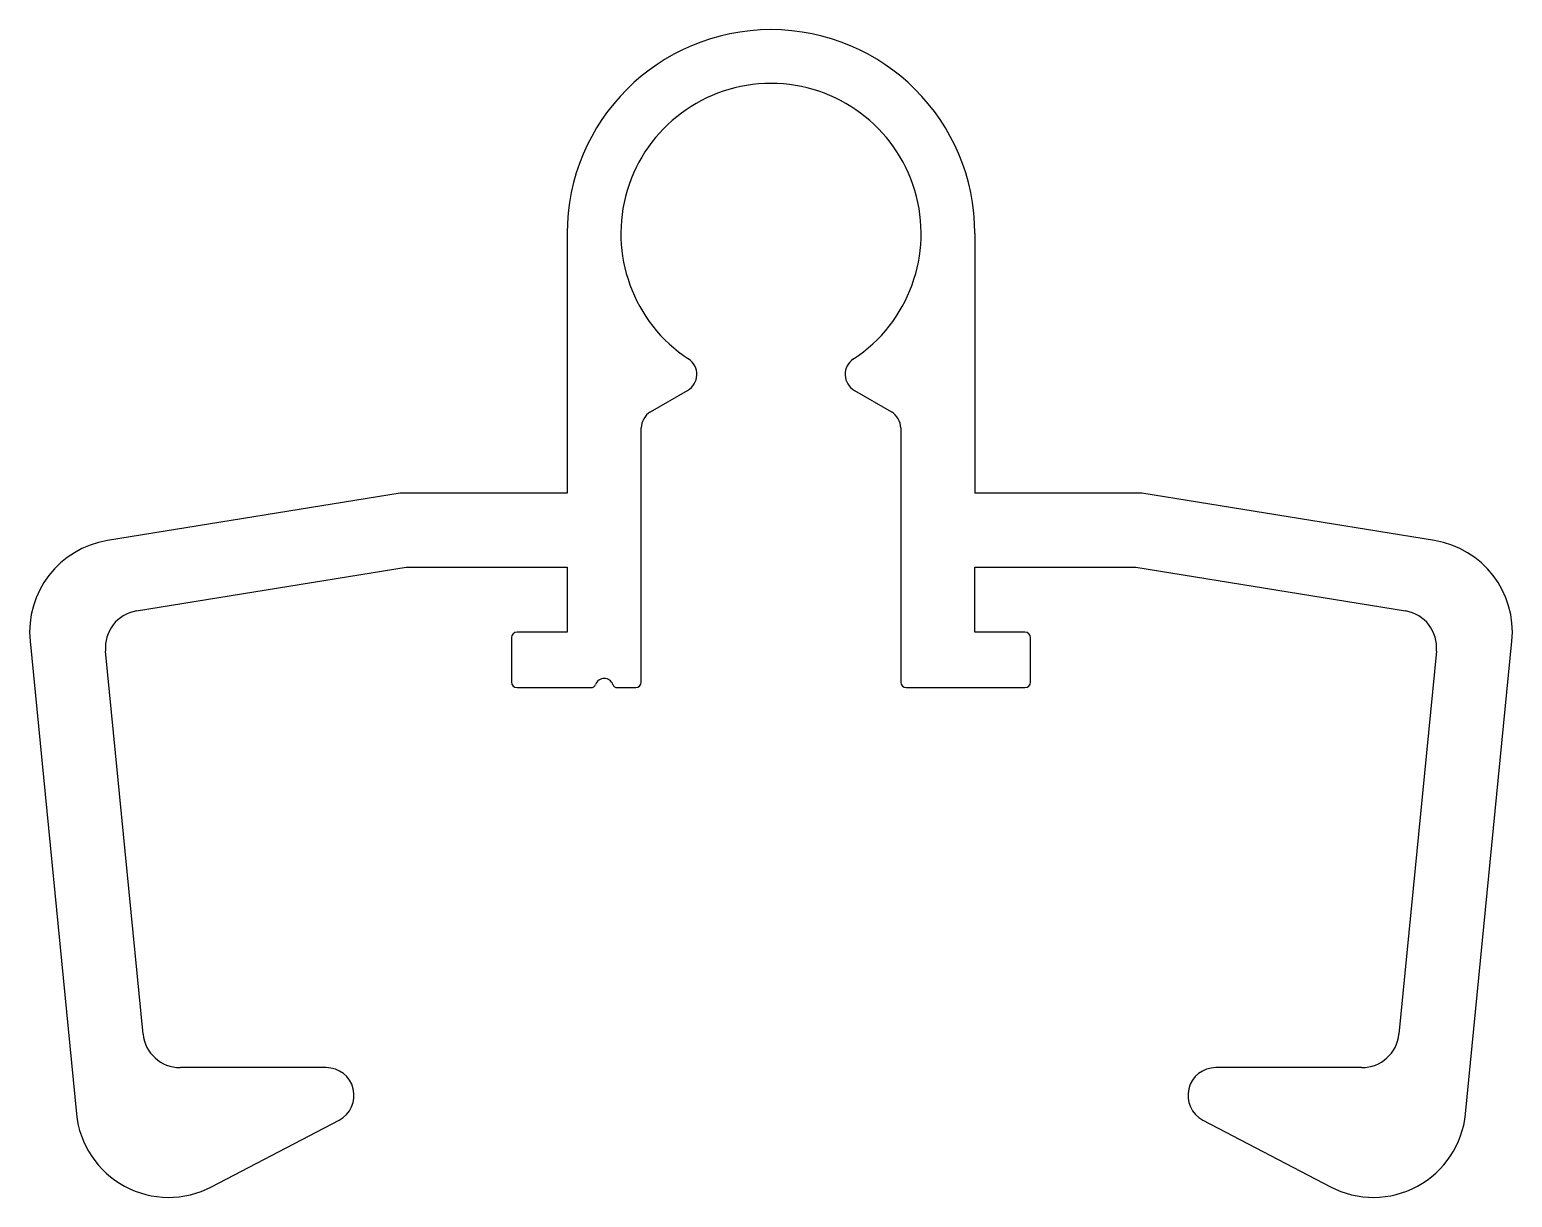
# Model space of a CAD drawing. Extents: x 1521 to 1601, y 2032.5 to 2095.5.
import ezdxf

# ---------------------------------------------------------------- set-up
doc = ezdxf.new("R2010")
doc.units = 0
doc.layers.get('0').update_dxf_attribs({"linetype": 'CONTINUOUS'})

msp = doc.modelspace()

# ---------------------------------------------------------------- linework, layer by layer
at = {"color": 0}
for p, q in [((1549.951, 2084.476), (1549.951, 2070.476)), ((1571.951, 2084.476), (1571.951, 2070.476)), ((1554.451, 2074.852), (1556.451, 2076.007)), ((1565.451, 2076.007), (1567.451, 2074.852)), ((1553.951, 2060.276), (1553.951, 2073.986)), ((1567.951, 2073.986), (1567.951, 2060.276)), ((1540.951, 2070.476), (1525.15, 2067.912)), ((1549.951, 2070.476), (1540.951, 2070.476)), ((1580.951, 2070.476), (1571.951, 2070.476)), ((1596.752, 2067.912), (1580.951, 2070.476)), ((1526.718, 2064.114), (1541.274, 2066.476)), ((1541.274, 2066.476), (1549.951, 2066.476)), ((1549.951, 2066.476), (1549.951, 2062.976)), ((1571.951, 2062.976), (1571.951, 2066.476)), ((1571.951, 2066.476), (1580.629, 2066.476)), ((1580.629, 2066.476), (1595.185, 2064.114)), ((1520.975, 2062.489), (1523.475, 2036.989)), ((1546.951, 2062.676), (1546.951, 2060.276)), ((1549.951, 2062.976), (1547.251, 2062.976)), ((1574.651, 2062.976), (1571.951, 2062.976)), ((1574.951, 2060.276), (1574.951, 2062.676)), ((1598.427, 2036.989), (1600.927, 2062.489)), ((1527.073, 2041.281), (1525.048, 2061.945)), ((1596.855, 2061.945), (1594.829, 2041.281)), ((1547.251, 2059.976), (1551.244, 2059.976)), ((1552.658, 2059.976), (1553.651, 2059.976)), ((1568.251, 2059.976), (1574.651, 2059.976)), ((1536.951, 2039.476), (1529.064, 2039.476)), ((1592.839, 2039.476), (1584.951, 2039.476)), ((1530.771, 2033.047), (1537.647, 2036.648)), ((1584.255, 2036.648), (1591.132, 2033.047))]:
    msp.add_line(p, q, dxfattribs=at)
for centre, radius, start, end in [((1560.951, 2084.476), 11, 0, 180), ((1560.951, 2084.476), 8.1, 303.32932, 236.67068), ((1555.951, 2076.873), 1, 300.00015, 56.67059), ((1565.951, 2076.873), 1, 123.32951, 239.99996), ((1554.951, 2073.986), 1, 120.00001, 180), ((1566.951, 2073.986), 1, 0, 59.99999), ((1525.951, 2062.976), 5, 99.21899, 185.59934), ((1595.951, 2062.976), 5, 354.40066, 80.78101), ((1527.038, 2062.14), 2, 99.21899, 185.59934), ((1594.864, 2062.14), 2, 354.40066, 80.78101), ((1547.251, 2062.676), 0.3, 90, 180), ((1574.651, 2062.676), 0.3, 0, 90), ((1547.251, 2060.276), 0.3, 180, 270), ((1551.244, 2060.226), 0.25, 270, 340.52878), ((1551.951, 2059.976), 0.5, 19.47122, 160.52878), ((1552.658, 2060.226), 0.25, 199.47122, 270), ((1553.651, 2060.276), 0.3, 270, 360), ((1568.251, 2060.276), 0.3, 180, 270), ((1574.651, 2060.276), 0.3, 270, 360), ((1529.064, 2041.476), 2, 185.59934, 270), ((1592.839, 2041.476), 2, 270, 354.40066), ((1536.951, 2037.976), 1.5, 297.63744, 90.0001), ((1584.951, 2037.976), 1.5, 89.9999, 242.36256), ((1528.451, 2037.476), 5, 185.59934, 297.63753), ((1593.451, 2037.476), 5, 242.36247, 354.40066)]:
    msp.add_arc(centre, radius, start, end, dxfattribs=at)

doc.saveas('drawing.dxf')
